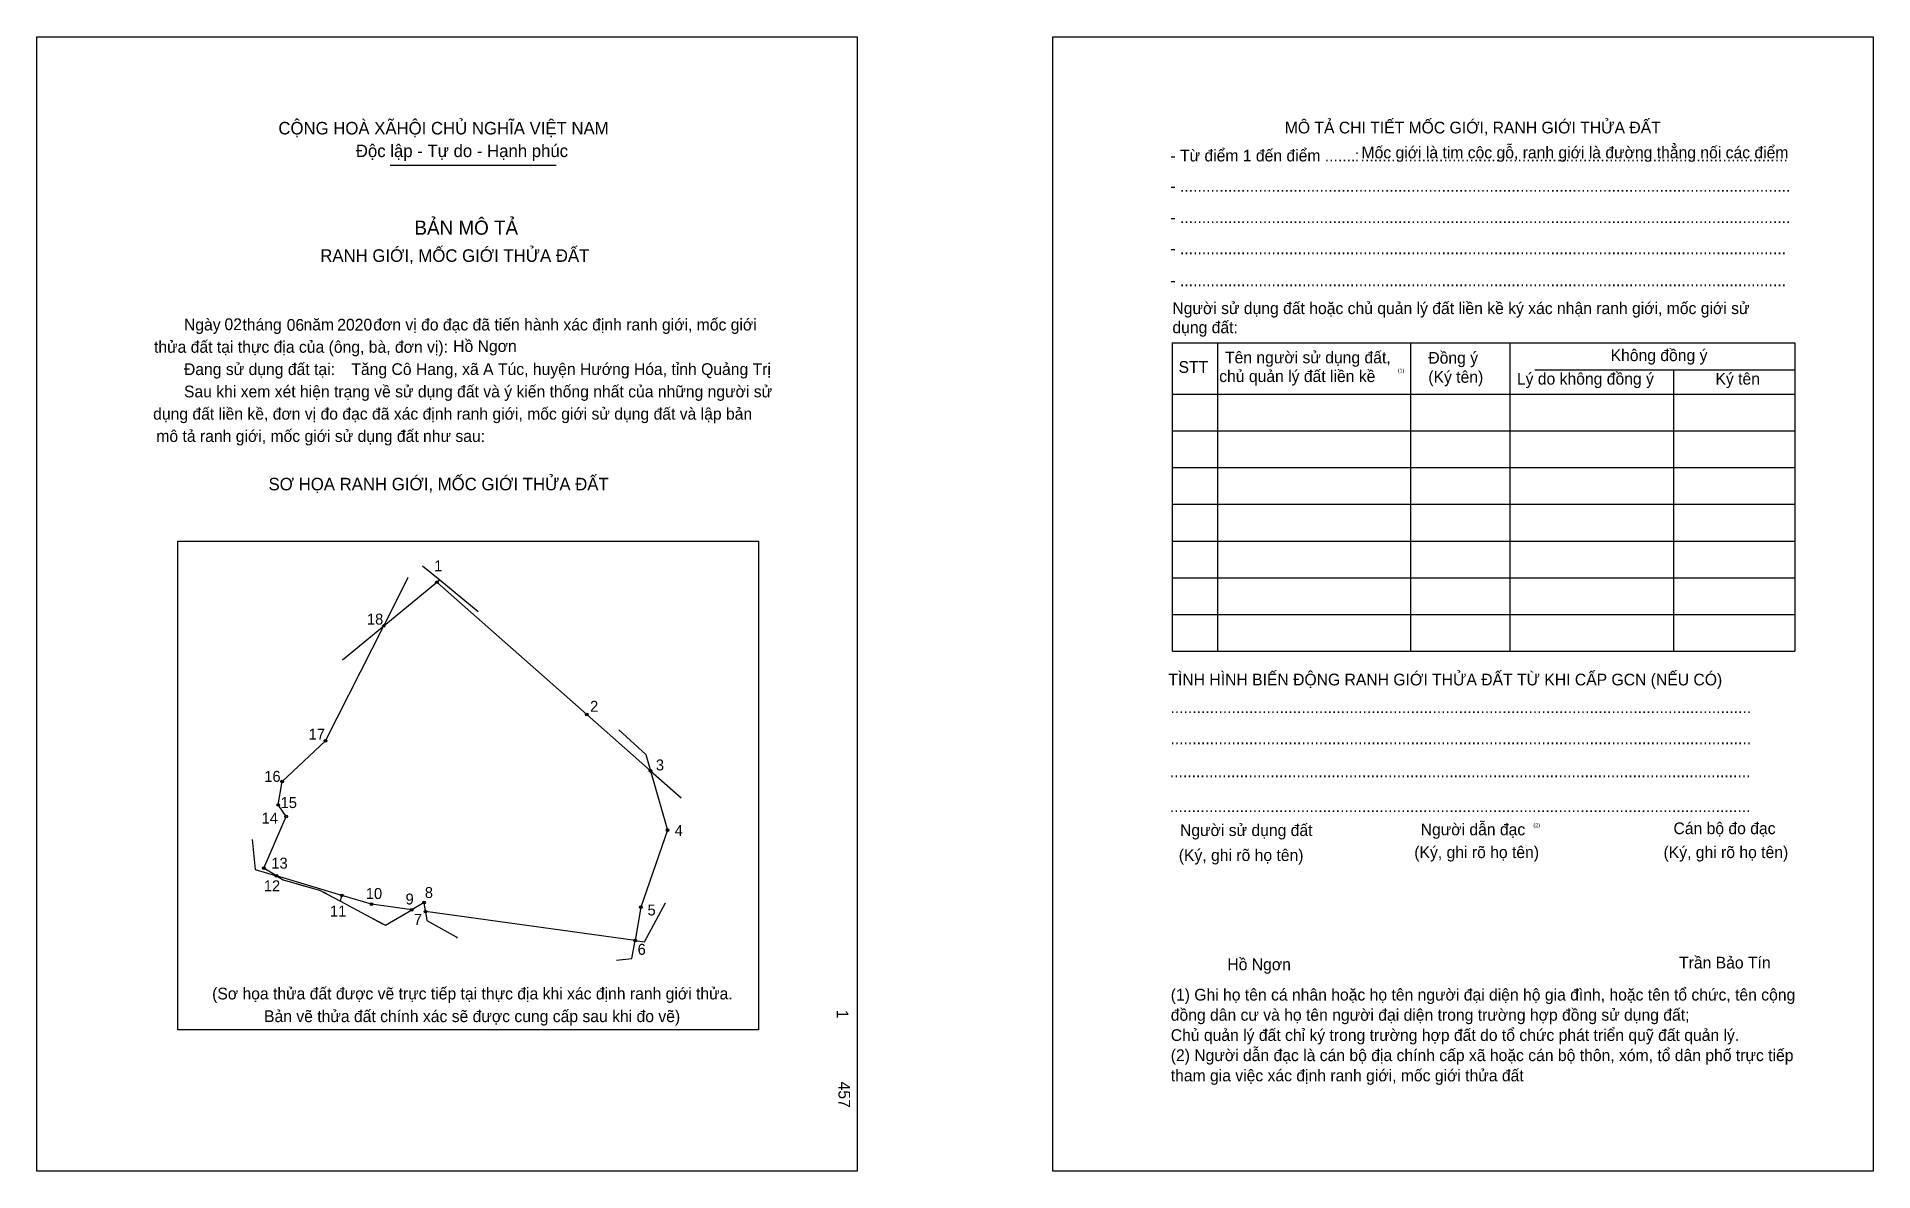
# Model space of a CAD drawing. Extents: x 548938 to 549445, y 1820242 to 1820555.
import ezdxf

# ---------------------------------------------------------------- set-up
doc = ezdxf.new("R2010")
doc.units = 0
for name, color, linetype in [('bmtKhungInTrang1', 7, 'Continuous'), ('bmtKhungInTrang2', 7, 'Continuous'), ('bmtNoiDung', 7, 'Continuous'), ('bmtTemplate', 7, 'Continuous'), ('CanhThua', 7, 'Continuous'), ('MocDinhThua', 7, 'Continuous'), ('RauThua', 7, 'Continuous'), ('SoHieuDinhThua', 7, 'Continuous')]:
    doc.layers.add(name, color=color, linetype=linetype)

msp = doc.modelspace()

# ---------------------------------------------------------------- linework, layer by layer
at = {"layer": 'bmtKhungInTrang1'}
msp.add_lwpolyline([(548937.66, 1820555.34), (549164.5, 1820555.34), (549164.5, 1820241.6), (548937.66, 1820241.6)], close=True, dxfattribs=at)
at = {"layer": 'bmtKhungInTrang2'}
msp.add_lwpolyline([(549218.6, 1820555.34), (549445.43, 1820555.34), (549445.43, 1820241.6), (549218.6, 1820241.6)], close=True, dxfattribs=at)
at = {"layer": 'bmtTemplate'}
for p, q in [((549035.42, 1820519.78), (549081.29, 1820519.78)), ((549264.1, 1820470.72), (549264.1, 1820385.43)), ((549317.46, 1820470.72), (549317.46, 1820385.43)), ((549344.91, 1820470.82), (549344.91, 1820385.43)), ((549423.71, 1820470.72), (549423.71, 1820385.43)), ((549351.88, 1820463.2), (549423.71, 1820463.2)), ((549251.66, 1820456.5), (549423.71, 1820456.5)), ((549251.66, 1820446.35), (549423.71, 1820446.35)), ((549251.66, 1820436.2), (549423.71, 1820436.2)), ((549251.66, 1820426.04), (549423.71, 1820426.04)), ((549251.66, 1820415.89), (549423.71, 1820415.89)), ((549251.66, 1820405.73), (549423.71, 1820405.73)), ((549251.66, 1820395.58), (549423.71, 1820395.58)), ((549251.66, 1820385.43), (549423.71, 1820385.43))]:
    msp.add_line(p, q, dxfattribs=at)
for points in [[(549251.55, 1820470.72), (549423.71, 1820470.72)], [(549251.55, 1820470.72), (549251.55, 1820385.43)], [(549390.23, 1820463.1), (549390.23, 1820385.43)]]:
    msp.add_lwpolyline(points, dxfattribs=at)
msp.add_lwpolyline([(548976.69, 1820280.67), (548976.69, 1820415.88), (549137.2, 1820415.88), (549137.2, 1820280.67)], close=True, dxfattribs=at)
at = {"layer": 'CanhThua'}
for p, q in [((549033.59, 1820392.4), (549048.26, 1820404.47)), ((549048.26, 1820404.47), (549089.72, 1820367.91)), ((549017.52, 1820360.65), (549033.59, 1820392.4)), ((549089.72, 1820367.91), (549107.37, 1820352.35)), ((549005.51, 1820349.37), (549017.52, 1820360.65)), ((549004.41, 1820342.89), (549005.51, 1820349.37)), ((549107.37, 1820352.35), (549112.09, 1820335.92)), ((549006.62, 1820339.72), (549004.41, 1820342.89)), ((549000.45, 1820325.43), (549006.62, 1820339.72)), ((549112.09, 1820335.92), (549104.7, 1820314.62)), ((549003.92, 1820323.3), (549000.45, 1820325.43)), ((549022.01, 1820317.9), (549003.92, 1820323.3)), ((549030.26, 1820315.44), (549022.01, 1820317.9)), ((549041.33, 1820313.92), (549030.26, 1820315.44)), ((549044.75, 1820315.95), (549041.33, 1820313.92)), ((549045.13, 1820313.4), (549044.75, 1820315.95)), ((549103.09, 1820305.42), (549045.13, 1820313.4)), ((549104.7, 1820314.62), (549103.09, 1820305.42))]:
    msp.add_line(p, q, dxfattribs=at)
at = {"layer": 'MocDinhThua'}
for centre in [(549048.26, 1820404.47), (549033.59, 1820392.4), (549089.72, 1820367.91), (549017.52, 1820360.65), (549107.37, 1820352.35), (549005.51, 1820349.37), (549004.41, 1820342.89), (549006.62, 1820339.72), (549112.09, 1820335.92), (549000.45, 1820325.43), (549003.92, 1820323.3), (549022.01, 1820317.9), (549030.26, 1820315.44), (549041.33, 1820313.92), (549044.75, 1820315.95), (549045.13, 1820313.4), (549104.7, 1820314.62), (549103.09, 1820305.42)]:
    msp.add_circle(centre, 0.364, dxfattribs=at)
at = {"layer": 'RauThua'}
for p, q in [((549044.3, 1820409.06), (549049.07, 1820405.13)), ((549033.59, 1820392.4), (549040.27, 1820405.6)), ((549040.21, 1820405.48), (549040.4, 1820405.85)), ((549048.26, 1820404.47), (549049.07, 1820405.13)), ((549048.26, 1820404.47), (549049.07, 1820405.13)), ((549049.07, 1820405.13), (549059.68, 1820396.39)), ((549022.17, 1820383.01), (549033.59, 1820392.4)), ((549098.63, 1820363.68), (549106.06, 1820356.89)), ((549106.06, 1820356.89), (549107.37, 1820352.35)), ((549107.37, 1820352.35), (549115.82, 1820344.9)), ((548997.26, 1820333.32), (548998.1, 1820325.04)), ((548998.1, 1820325.04), (549003.92, 1820323.3)), ((549003.92, 1820323.3), (549005.81, 1820322.15)), ((549005.81, 1820322.15), (549015.88, 1820319.38)), ((549009.58, 1820321.11), (549015.88, 1820319.38)), ((549015.88, 1820319.38), (549021.69, 1820316.26)), ((549015.88, 1820319.38), (549017.76, 1820318.37)), ((549021.69, 1820316.26), (549022.01, 1820317.9)), ((549021.69, 1820316.26), (549022.01, 1820317.9)), ((549021.69, 1820316.26), (549033.25, 1820310.07)), ((549028.47, 1820312.63), (549034.08, 1820309.62)), ((549034.08, 1820309.62), (549041.33, 1820313.92)), ((549045.13, 1820313.4), (549045.49, 1820310.92)), ((549105.66, 1820305.07), (549111.47, 1820315.79)), ((549045.49, 1820310.92), (549053.62, 1820306.41)), ((549053.62, 1820306.41), (549053.95, 1820306.06)), ((549102.22, 1820300.43), (549103.09, 1820305.42)), ((549103.09, 1820305.42), (549105.66, 1820305.07)), ((549097.97, 1820300.01), (549102.22, 1820300.43))]:
    msp.add_line(p, q, dxfattribs=at)

# ---------------------------------------------------------------- texts
at = {"layer": 'bmtNoiDung'}
for s, height, p in [('02', 3.246, (548989.57, 1820474.21)), ('06', 3.246, (549006.78, 1820474.03)), ('2020', 3.246, (549020.75, 1820474.1)), ('Hồ Ngơn', 3.246, (549052.81, 1820468.18)), ('Tăng Cô Hang, xã A Túc, huyện Hướng Hóa, tỉnh Quảng Trị', 3.2456, (549024.65, 1820461.8)), ('Hồ Ngơn', 3.246, (549266.85, 1820297.2))]:
    msp.add_text(s, height=height, dxfattribs=at).set_placement(p)
for s, height, p in [('1', 3.25, (549158.85, 1820286.26)), ('457', 3.246, (549159.31, 1820266.4))]:
    msp.add_text(s, height=height, rotation=270, dxfattribs=at).set_placement(p)
at = {"layer": 'bmtTemplate'}
for s, height, p in [('CỘNG HOÀ XÃHỘI CHỦ NGHĨA VIỆT NAM', 3.462, (549004.48, 1820528.32)), ('MÔ TẢ CHI TIẾT MỐC GIỚI, RANH GIỚI THỬA ĐẤT', 3.2444, (549282.73, 1820528.6)), ('Độc lập - Tự do - Hạnh phúc', 3.462, (549025.89, 1820522.06)), ('Mốc giới là tim cộc gỗ, ranh giới là đường thẳng nối các điểm', 3.2444, (549303.95, 1820521.72)), ('- Từ điểm 1 đến điểm .......', 3.2444, (549251.11, 1820520.86)), (':', 3.24, (549302.08, 1820520.86)), ('..................................................................................................', 3.2444, (549303.68, 1820520.86)), ('- ............................................................................................................................................', 3.24439, (549251.11, 1820512.45)), ('BẢN MÔ TẢ', 3.895, (549042.1, 1820500.6)), ('- ............................................................................................................................................', 3.24439, (549251.11, 1820503.82)), ('RANH GIỚI, MỐC GIỚI THỬA ĐẤT', 3.462, (549016.06, 1820493.09)), ('- ...........................................................................................................................................', 3.24439, (549251.11, 1820495.19)), ('- ...........................................................................................................................................', 3.24439, (549251.11, 1820486.36)), ('Người sử dụng đất hoặc chủ quản lý đất liền kề ký xác nhận ranh giới, mốc giới sử', 3.2444, (549251.66, 1820478.64)), ('Ngày     tháng     năm         đơn vị đo đạc đã tiến hành xác định ranh giới, mốc giới ', 3.2456, (548978.37, 1820474.11)), ('dụng đất:', 3.244, (549251.66, 1820473.36)), ('thửa đất tại thực địa của (ông, bà, đơn vị):', 3.2456, (548970.09, 1820467.94)), ('Không đồng ý', 3.2444, (549372.81, 1820465.64)), ('Đang sử dụng đất tại:', 3.2456, (548978.37, 1820461.78)), ('STT', 3.244, (549253.36, 1820462.39)), ('Tên người sử dụng đất,', 3.2444, (549266.2, 1820465.03)), ('Đồng ý', 3.244, (549322.42, 1820464.93)), ('Sau khi xem xét hiện trạng về sử dụng đất và ý kiến thống nhất của những người sử ', 3.2456, (548978.37, 1820455.61)), ('chủ quản lý đất liền kề', 3.2444, (549264.6, 1820459.85)), ('(1)', 1.082, (549313.95, 1820462.51)), ('(Ký tên)', 3.244, (549322.42, 1820459.65)), ('Lý do không đồng ý', 3.2444, (549346.9, 1820459.14)), ('Ký tên', 3.244, (549401.8, 1820459.14)), ('dụng đất liền kề, đơn vị đo đạc đã xác định ranh giới, mốc giới sử dụng đất và lập bản', 3.2456, (548969.85, 1820449.45)), ('mô tả ranh giới, mốc giới sử dụng đất như sau:', 3.2456, (548970.74, 1820443.29)), ('SƠ HỌA RANH GIỚI, MỐC GIỚI THỬA ĐẤT', 3.462, (549001.75, 1820429.9)), ('TÌNH HÌNH BIẾN ĐỘNG RANH GIỚI THỬA ĐẤT TỪ KHI CẤP GCN (NẾU CÓ)', 3.2444, (549250.56, 1820375.96)), ('.....................................................................................................................................', 3.24926, (549251.11, 1820368.32)), ('.....................................................................................................................................', 3.24926, (549251.11, 1820359.69)), ('.....................................................................................................................................', 3.24926, (549250.94, 1820350.55)), ('.....................................................................................................................................', 3.24926, (549250.94, 1820340.91)), ('Người sử dụng đất', 3.2444, (549253.76, 1820334.31)), ('Người dẫn đạc', 3.2444, (549320.3, 1820334.51)), ('(2)', 1.082, (549351.46, 1820336.75)), ('Cán bộ đo đạc', 3.2444, (549390.19, 1820334.82)), ('(Ký, ghi rõ họ tên)', 3.2444, (549253.42, 1820327.4)), ('(Ký, ghi rõ họ tên)', 3.2444, (549318.54, 1820328.21)), ('(Ký, ghi rõ họ tên)', 3.2444, (549387.44, 1820328.21)), ('Trần Bảo Tín', 3.2444, (549391.74, 1820297.68)), ('(Sơ họa thửa đất được vẽ trực tiếp tại thực địa khi xác định ranh giới thửa.', 3.2456, (548986.16, 1820289.12)), ('(1) Ghi họ tên cá nhân hoặc họ tên người đại diện hộ gia đình, hoặc tên tổ chức, tên cộng', 3.2444, (549251.2, 1820288.81)), ('Bản vẽ thửa đất chính xác sẽ được cung cấp sau khi đo vẽ)', 3.2456, (549000.51, 1820282.85)), ('đồng dân cư và họ tên người đại diện trong trường hợp đồng sử dụng đất;', 3.2444, (549251.2, 1820283.23)), ('Chủ quản lý đất chỉ ký trong trường hợp đất do tổ chức phát triển quỹ đất quản lý.', 3.2444, (549251.2, 1820277.64)), ('(2) Người dẫn đạc là cán bộ địa chính cấp xã hoặc cán bộ thôn, xóm, tổ dân phố trực tiếp', 3.2444, (549251.2, 1820272.06)), ('tham gia việc xác định ranh giới, mốc giới thửa đất', 3.2444, (549251.2, 1820266.47))]:
    msp.add_text(s, height=height, dxfattribs=at).set_placement(p)
at = {"layer": 'SoHieuDinhThua'}
for s, height, p in [('1', 3.03, (549047.55, 1820407.5)), ('18', 3.031, (549028.97, 1820392.78)), ('2', 3.03, (549090.66, 1820368.66)), ('17', 3.031, (549012.84, 1820360.95)), ('3', 3.03, (549108.85, 1820352.45)), ('16', 3.031, (549000.58, 1820349.28)), ('15', 3.031, (549005.1, 1820342.04)), ('14', 3.031, (548999.85, 1820337.75)), ('4', 3.03, (549114.05, 1820334.32)), ('13', 3.031, (549002.53, 1820325.28)), ('12', 3.031, (549000.45, 1820319.02)), ('10', 3.031, (549028.65, 1820316.89)), ('9', 3.03, (549039.64, 1820315.37)), ('8', 3.03, (549044.97, 1820317.17)), ('11', 3.031, (549018.75, 1820312.03)), ('7', 3.03, (549041.92, 1820309.72)), ('5', 3.03, (549106.54, 1820312.34)), ('6', 3.03, (549103.8, 1820301.46))]:
    msp.add_text(s, height=height, dxfattribs=at).set_placement(p)

doc.saveas('drawing.dxf')
